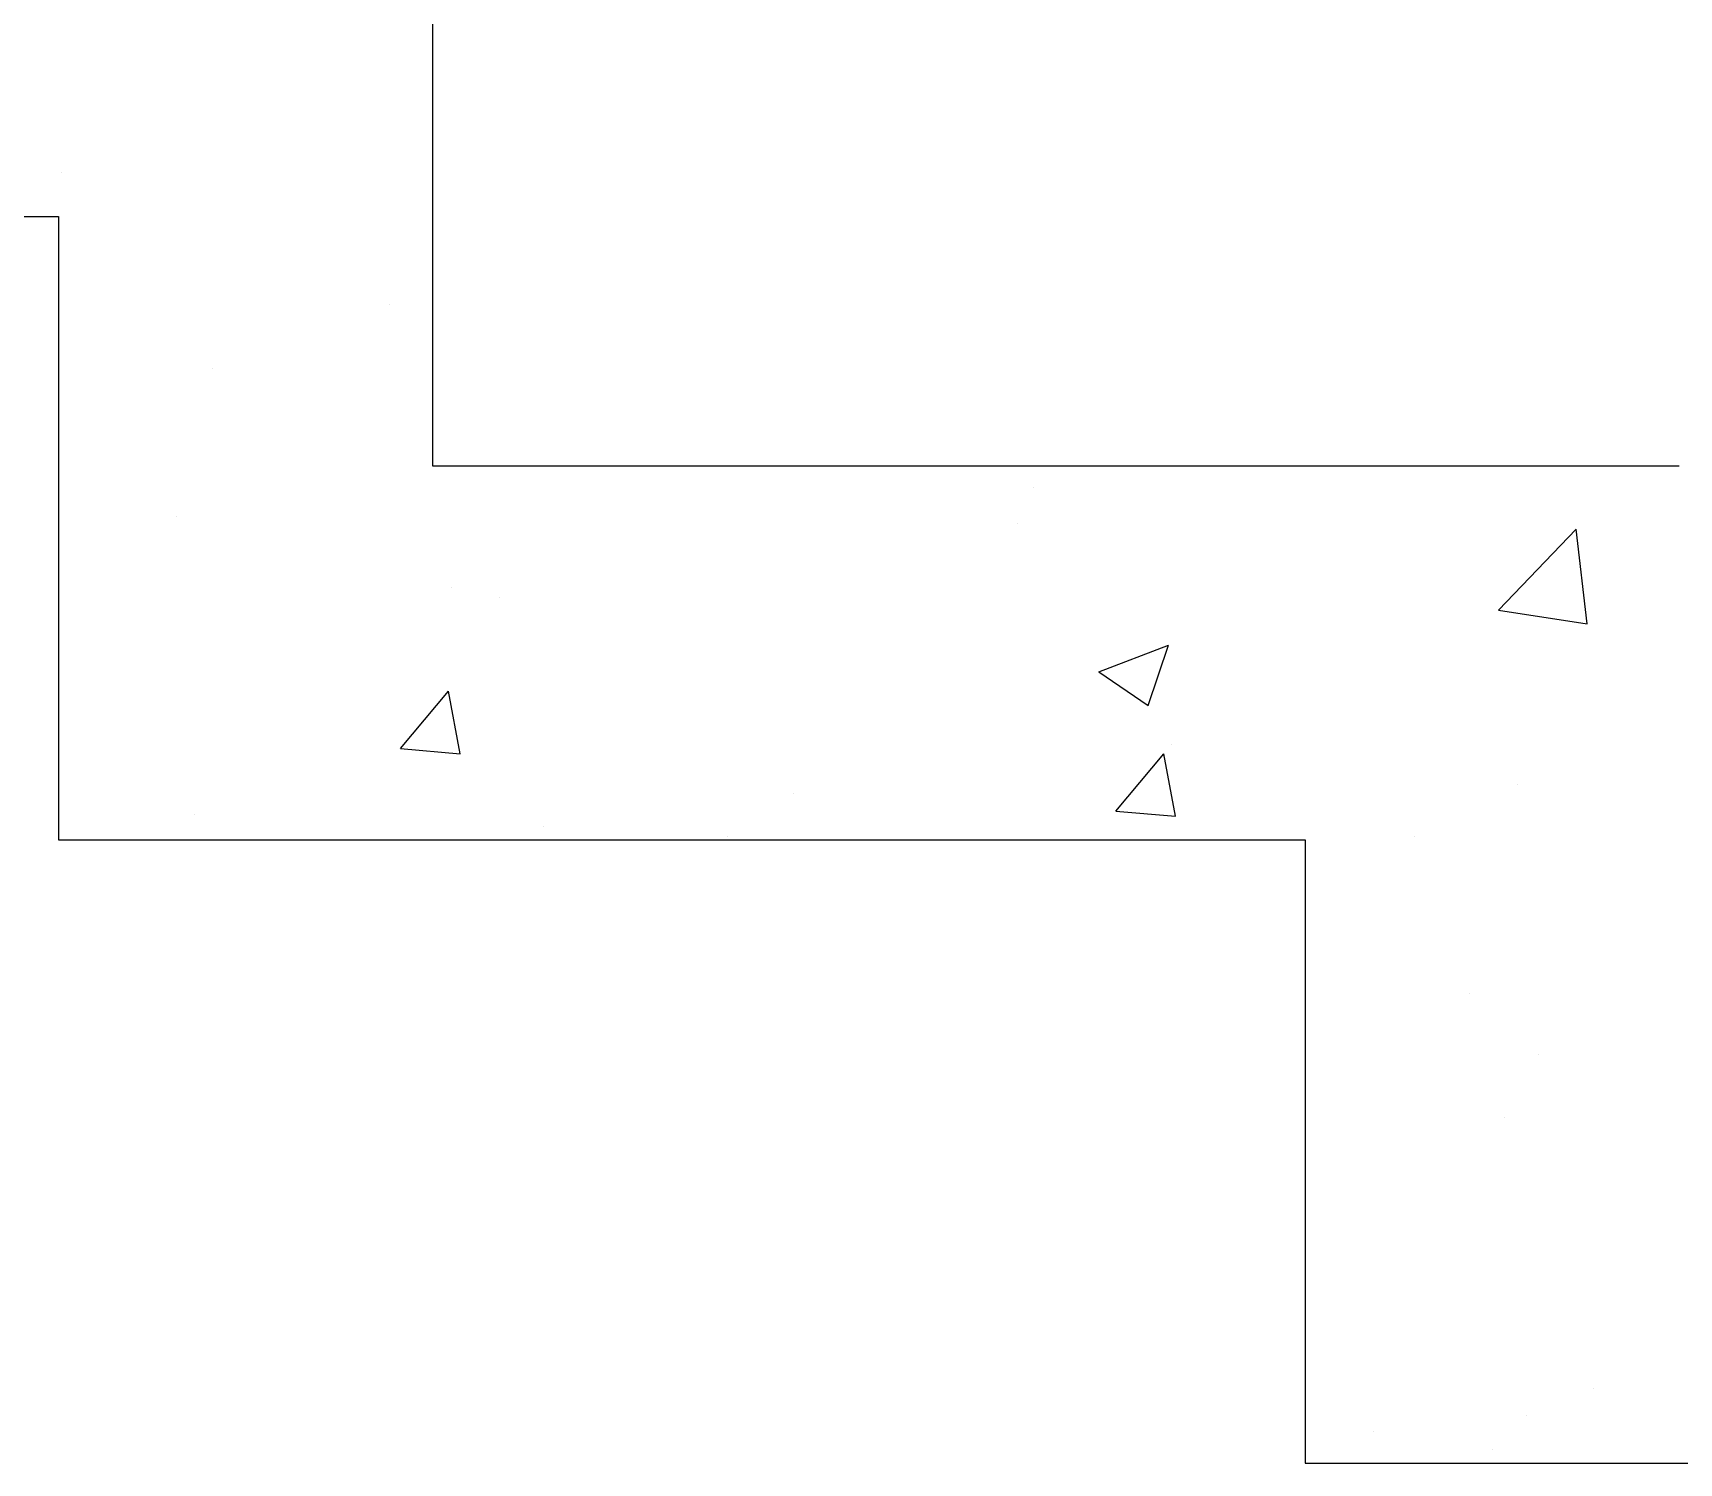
# Model space of a CAD drawing. Header units: metres. Extents: x 4568 to 182545, y -86951 to 35529.
# Drawn here: x 70227 to 71547, y -14110 to -12963 of the extents above; entities that cross this region are included whole.
import ezdxf

# ---------------------------------------------------------------- set-up
doc = ezdxf.new("R2010")
doc.units = ezdxf.units.M
doc.layers.add('BEAM', color=4, linetype='Continuous')

msp = doc.modelspace()

# ---------------------------------------------------------------- linework, layer by layer
for p, q in [((70249.48, -13074.83), (70249.48, -13074.83)), ((70512.52, -13180.58), (70512.52, -13180.58)), ((70371.28, -13231.76), (70371.28, -13231.76)), ((71029.52, -13327.33), (71029.52, -13327.33)), ((70342.01, -13350.47), (70342.01, -13350.47)), ((71016.4, -13356.04), (71016.4, -13356.04)), ((71402.47, -13425.83), (71464.78, -13360.89)), ((71473.64, -13436.89), (71464.81, -13360.92)), ((70562.97, -13407.42), (70562.97, -13407.42)), ((70600.89, -13416.02), (70600.89, -13416.02)), ((71402.47, -13425.83), (71473.62, -13436.86)), ((71081.76, -13475.32), (71137.77, -13453.82)), ((71121.58, -13502.19), (71137.8, -13453.85)), ((71081.76, -13475.32), (71121.55, -13502.16)), ((70521.67, -13536.74), (70560.23, -13490.78)), ((70569.51, -13540.96), (70560.26, -13490.81)), ((71140.05, -13533.23), (71140.05, -13533.23)), ((70521.67, -13536.74), (70569.48, -13540.93)), ((71095.47, -13586.94), (71134.04, -13540.98)), ((71143.32, -13591.16), (71134.07, -13541.01)), ((70837.07, -13573.12), (70837.07, -13573.12)), ((71417.42, -13566.03), (71417.42, -13566.03)), ((71095.47, -13586.94), (71143.29, -13591.13)), ((70356.74, -13589.38), (70356.74, -13589.38)), ((70636.8, -13599.49), (70636.8, -13599.49)), ((70783.79, -13607.42), (70783.79, -13607.42)), ((71335.05, -13607.3), (71335.05, -13607.3)), ((71379.53, -13732.92), (71379.53, -13732.92)), ((71434.84, -13782.25), (71434.84, -13782.25)), ((71407.69, -13832.34), (71407.69, -13832.34)), ((71478.75, -14050.16), (71478.75, -14050.16)), ((71424.65, -14071.41), (71424.65, -14071.41)), ((71302.02, -14084.63), (71302.02, -14084.63)), ((71397.97, -14098.66), (71397.97, -14098.66))]:
    msp.add_line(p, q)
at = {"layer": 'BEAM'}
for p, q in [((70547.39, -12809.91), (70547.39, -13309.91)), ((68841.51, -13109.91), (70247.39, -13109.91)), ((70247.39, -13109.91), (70247.39, -13609.91)), ((70547.39, -13309.91), (71547.39, -13309.91)), ((70247.39, -13609.91), (71247.39, -13609.91)), ((71247.39, -13609.91), (71247.39, -14109.91)), ((71247.39, -14109.91), (72737.46, -14109.91))]:
    msp.add_line(p, q, dxfattribs=at)

doc.saveas('drawing.dxf')
